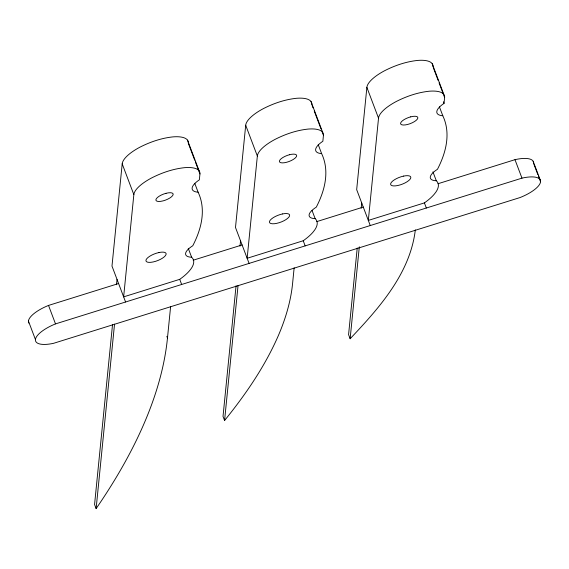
<?xml version="1.0" encoding="UTF-8"?>
<svg xmlns="http://www.w3.org/2000/svg" width="569" height="569" viewBox="0 0 569 569"><rect width="100%" height="100%" fill="white"/><g stroke="black" fill="none" stroke-linecap="round" stroke-linejoin="round"><path stroke-width="0.85" d="M188.282 143.189A35.065 12.091 -20.7 0 0 172.905 136.887C161.333 138.118 150.188 141.944 139.853 147.215A35.065 12.091 -20.7 0 0 122.193 163.844L111.986 266.086L125.578 301.997M112.541 324.437L94.568 504.497L96.125 508.601A1411.191 486.495 -20.7 0 0 167.478 337.986L170.629 306.449M116.503 284.72L117.036 279.429M96.125 508.601L114.533 324.131M122.193 163.844L133.843 194.626L123.637 296.869L179.719 279.343A49.226 16.97 -20.7 0 0 189.463 270.794L191.063 268.746A49.226 16.97 -20.7 0 0 191.625 257.224A19.965 6.885 -20.7 0 1 192.77 245.751A361.948 124.782 -20.7 0 0 198.112 192.201A22.596 7.788 -20.7 0 1 199.349 179.847L199.932 173.972L195.331 161.824M311.791 104.596A35.065 12.091 -20.7 0 0 296.413 98.295C284.841 99.525 273.696 103.352 263.369 108.622A35.065 12.091 -20.7 0 0 245.701 125.251L235.495 227.493L249.087 263.404M236.05 285.823L223.02 416.387L224.577 420.498C245.374 394.801 264.329 367.282 277.757 336.962A862.312 297.274 -20.7 0 0 292.58 283.554L294.145 267.821M240.018 246.128L240.545 240.836M224.577 420.498L238.048 285.524M245.701 125.251L257.352 156.034L247.145 258.276L303.227 240.751A49.226 16.97 -20.7 0 0 312.978 232.202L314.572 230.153A49.226 16.97 -20.7 0 0 315.134 218.631A19.965 6.885 -20.7 0 1 316.279 207.159A361.948 124.782 -20.7 0 0 321.62 153.609A22.596 7.788 -20.7 0 1 322.858 141.254L323.441 135.379L322.218 132.143M432.966 66.737A35.065 12.091 -20.7 0 0 417.589 60.428C406.017 61.665 394.872 65.485 384.544 70.755A35.065 12.091 -20.7 0 0 366.877 87.384L356.671 189.633L370.263 225.544M357.218 248.034L348.577 334.636L350.134 338.74C379.075 308.128 410.135 273.49 415.32 229.912M361.194 208.275L361.72 202.969M350.134 338.74L359.309 246.818M366.877 87.384L378.527 118.167L368.321 220.416L424.403 202.891A49.226 16.97 -20.7 0 0 434.154 194.335L435.747 192.286A49.226 16.97 -20.7 0 0 436.309 180.764A19.965 6.885 -20.7 0 1 437.454 169.292A361.948 124.782 -20.7 0 0 442.796 115.749A22.596 7.788 -20.7 0 1 444.033 103.394L444.617 97.519L439.097 82.939M28.841 323.114A26.444 9.118 -20.7 0 1 48.521 305.425L118.587 283.533M193.211 260.211L242.095 244.94M316.777 221.604L363.271 207.073M437.974 183.737L514.981 159.669A26.309 9.068 -20.7 0 1 533.558 163.275M28.45 321.101L35.442 339.572A26.444 9.118 -20.7 0 1 55.506 323.896L521.972 178.14A26.309 9.068 -20.7 0 1 540.55 181.746L538.423 176.12M533.146 161.24L540.137 179.712M533.864 164.078L537.812 174.512M514.981 159.669L521.972 178.14M432.184 63.657L443.834 94.44M433.272 67.547L438.18 80.506M443.422 101.773L444.033 103.394M439.424 106.837L442.796 115.749M432.938 171.852L436.309 180.764M424.403 202.891L426.345 208.019M311.008 101.524L322.659 132.307M312.097 105.407L313.014 107.84M314.244 111.076L320.987 128.9M318.249 144.697L321.62 153.609M312.068 210.53L315.134 218.631M303.227 240.751L305.169 245.886M187.493 140.116L199.15 170.899M188.588 144L194.719 160.202M194.74 183.289L198.112 192.201M188.247 248.312L191.625 257.224M179.719 279.343L181.66 284.479M166.859 336.343L167.478 337.986M48.521 305.425L55.506 323.896M133.843 194.626A35.065 12.091 -20.7 0 1 151.51 177.997C161.838 172.727 172.983 168.901 184.555 167.67A35.065 12.091 -20.7 0 1 199.932 173.972M257.352 156.034A35.065 12.091 -20.7 0 1 275.019 139.405C285.346 134.135 296.499 130.308 308.064 129.078A35.065 12.091 -20.7 0 1 323.441 135.379M378.527 118.167A35.065 12.091 -20.7 0 1 396.195 101.538C406.522 96.268 417.674 92.448 429.239 91.218A35.065 12.091 -20.7 0 1 444.617 97.519M540.55 181.746A26.309 9.068 -20.7 0 1 520.038 197.557L53.571 343.313A26.444 9.118 -20.7 0 1 35.442 339.572M410.704 116.851L408.45 117.555A9.175 3.165 -20.7 0 0 400.569 123.338A9.175 3.165 -20.7 0 0 407.731 124.433L409.986 123.729A9.175 3.165 -20.7 0 0 417.859 117.947A9.175 3.165 -20.7 0 0 410.704 116.851M166.02 193.311L163.758 194.008A9.175 3.165 -20.7 0 0 155.885 199.79A9.175 3.165 -20.7 0 0 163.047 200.885L165.302 200.188A9.175 3.165 -20.7 0 0 173.175 194.406A9.175 3.165 -20.7 0 0 166.02 193.311M289.529 154.718L287.267 155.415A9.175 3.165 -20.7 0 0 279.393 161.198A9.175 3.165 -20.7 0 0 286.556 162.293L288.81 161.596A9.175 3.165 -20.7 0 0 296.684 155.814A9.175 3.165 -20.7 0 0 289.529 154.718M403.684 176.077L401.081 176.76A10.726 3.699 -20.7 0 0 390.739 183.424A10.726 3.699 -20.7 0 0 397.759 185.522L400.363 184.833A10.726 3.699 -20.7 0 0 410.697 178.175A10.726 3.699 -20.7 0 0 403.684 176.077M282.509 213.937L279.905 214.627A10.726 3.699 -20.7 0 0 269.564 221.284A10.726 3.699 -20.7 0 0 276.577 223.382L279.187 222.699A10.726 3.699 -20.7 0 0 289.521 216.035A10.726 3.699 -20.7 0 0 282.509 213.937M159 252.529L156.39 253.219A10.726 3.699 -20.7 0 0 146.055 259.877A10.726 3.699 -20.7 0 0 153.068 261.975L155.678 261.292A10.726 3.699 -20.7 0 0 166.013 254.628A10.726 3.699 -20.7 0 0 159 252.529"/></g></svg>
